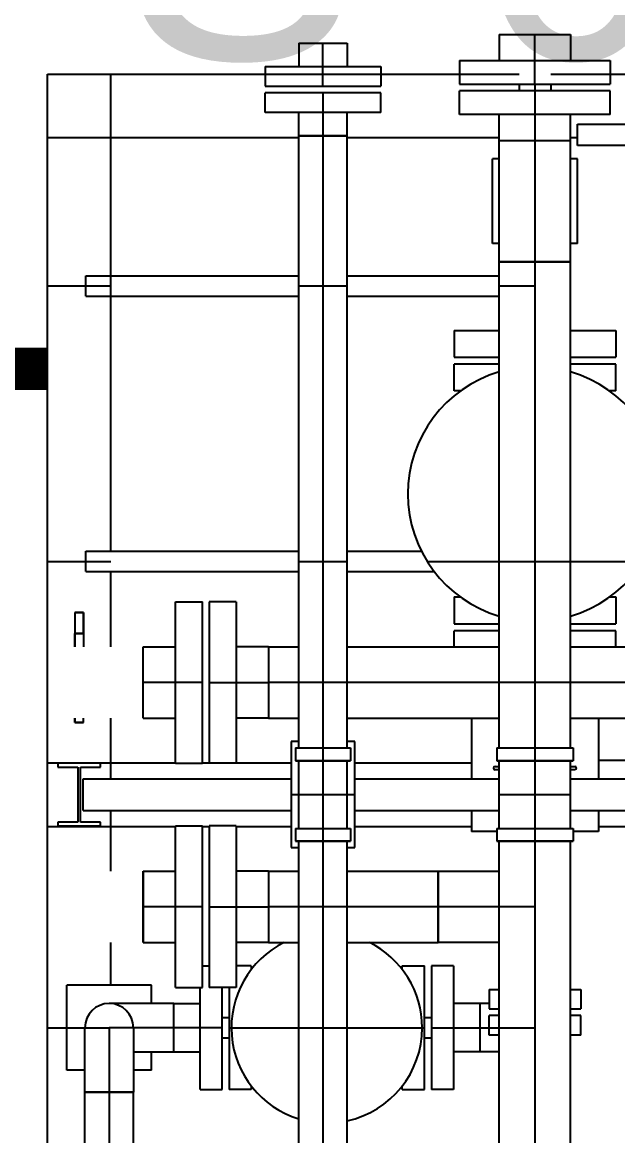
# Model space of a CAD drawing. Header units: inches. Extents: x 517790 to 538444, y 301815 to 302461.
# Drawn here: x 517880.951 to 517882.277, y 302333.928 to 302336.408 of the extents above; entities that cross this region are included whole.
import ezdxf

# ---------------------------------------------------------------- set-up
doc = ezdxf.new("R2010")
doc.units = ezdxf.units.IN
doc.header["$MEASUREMENT"] = 0
doc.layers.add('电气-接地设计-接地线', color=3, linetype='接地线')
doc.layers.add('硅胶总平面底图 工艺装置区', color=253, linetype='Continuous')
doc.styles.add('EESLTYPE', font='TXT.shx')
doc.styles.get("Standard").update_dxf_attribs({"font": 'arial.ttf'})
doc.linetypes.add('接地线', pattern='A,500,["/",EESLTYPE,S=200,R=0,X=0,Y=-100],-200,60,-200', length=960)

msp = doc.modelspace()

# ---------------------------------------------------------------- linework, layer by layer
at = {"layer": '电气-接地设计-接地线', "color": 1, "linetype": '接地线', "ltscale": 0.005, "const_width": 0.0944}
msp.add_lwpolyline([(517879.1192, 302335.6359), (517881.0072, 302335.6359)], dxfattribs=at)
at = {"layer": '硅胶总平面底图 工艺装置区', "color": 253, "linetype": 'Continuous', "lineweight": -3}
for p, q in [((517882.0133, 302336.3807), (517882.0928, 302336.3807)), ((517882.0133, 302336.3807), (517882.0133, 302336.3224)), ((517882.0133, 302336.3807), (517882.1722, 302336.3807)), ((517882.0928, 302336.2699), (517882.0928, 302336.3807)), ((517882.0928, 302336.3807), (517882.1722, 302336.3807)), ((517882.1722, 302336.3807), (517882.1722, 302336.3224)), ((517881.5668, 302336.3616), (517881.6208, 302336.3616)), ((517881.5668, 302336.3616), (517881.5668, 302336.3092)), ((517881.5668, 302336.3616), (517881.6747, 302336.3616)), ((517881.6208, 302336.2657), (517881.6208, 302336.3616)), ((517881.6208, 302336.3616), (517881.6747, 302336.3616)), ((517881.6747, 302336.3616), (517881.6747, 302336.3092)), ((517881.4919, 302336.3092), (517881.6208, 302336.3092)), ((517881.4919, 302336.3092), (517881.4919, 302336.2657)), ((517881.6208, 302336.3092), (517881.7496, 302336.3092)), ((517881.7496, 302336.3092), (517881.7496, 302336.2657)), ((517881.9249, 302336.3224), (517882.0928, 302336.3224)), ((517881.9249, 302336.3224), (517881.9249, 302336.2699)), ((517882.0928, 302336.3224), (517882.2606, 302336.3224)), ((517882.2606, 302336.3224), (517882.2606, 302336.2699)), ((517881.0072, 302336.1509), (517881.0072, 302336.2925)), ((517881.0072, 302336.2925), (517881.4919, 302336.2925)), ((517881.0072, 302336.2925), (517881.1488, 302336.2925)), ((517881.0072, 302335.0168), (517881.0072, 302336.2925)), ((517881.1488, 302335.2296), (517881.1488, 302336.2925)), ((517881.4919, 302336.2925), (517881.7496, 302336.2925)), ((517881.7496, 302336.2925), (517881.9249, 302336.2925)), ((517881.9249, 302336.2925), (517882.0574, 302336.2925)), ((517882.1282, 302336.2925), (517882.2606, 302336.2925)), ((517882.2606, 302336.2925), (517883.6503, 302336.2925)), ((517881.4919, 302336.2657), (517881.6208, 302336.2657)), ((517881.6208, 302336.2657), (517881.7496, 302336.2657)), ((517881.9249, 302336.2699), (517882.0928, 302336.2699)), ((517882.0928, 302336.2548), (517881.9249, 302336.2548)), ((517881.9249, 302336.2024), (517881.9249, 302336.2548)), ((517882.0574, 302336.2699), (517882.0574, 302336.2548)), ((517882.0928, 302336.2699), (517882.2606, 302336.2699)), ((517882.0928, 302336.2699), (517882.0928, 302336.2548)), ((517882.0928, 302336.2548), (517882.0928, 302336.1441)), ((517882.2606, 302336.2548), (517882.0928, 302336.2548)), ((517882.1282, 302336.2699), (517882.1282, 302336.2548)), ((517882.2606, 302336.2024), (517882.2606, 302336.2548)), ((517881.6208, 302336.2506), (517881.4919, 302336.2506)), ((517881.4919, 302336.2072), (517881.4919, 302336.2506)), ((517881.6208, 302336.2506), (517881.6208, 302336.1547)), ((517881.7496, 302336.2506), (517881.6208, 302336.2506)), ((517881.7496, 302336.2072), (517881.7496, 302336.2506)), ((517881.6208, 302336.2072), (517881.4919, 302336.2072)), ((517881.5668, 302336.1547), (517881.5668, 302336.2072)), ((517881.7496, 302336.2072), (517881.6208, 302336.2072)), ((517881.6747, 302336.1547), (517881.6747, 302336.2072)), ((517882.0928, 302336.2024), (517881.9249, 302336.2024)), ((517882.0133, 302336.1441), (517882.0133, 302336.2024)), ((517882.2606, 302336.2024), (517882.0928, 302336.2024)), ((517882.1722, 302336.1441), (517882.1722, 302336.2024)), ((517882.1872, 302336.1334), (517882.1872, 302336.1806)), ((517882.1872, 302336.1806), (517882.313, 302336.1806)), ((517881.6208, 302336.1547), (517881.5668, 302336.1547)), ((517881.5668, 302336.1547), (517881.6747, 302336.1547)), ((517881.5668, 302334.7915), (517881.5668, 302336.1547)), ((517881.6747, 302336.1547), (517881.6208, 302336.1547)), ((517881.6208, 302336.1547), (517881.6208, 302334.7915)), ((517881.6747, 302334.7915), (517881.6747, 302336.1547)), ((517881.0072, 302336.1509), (517881.5668, 302336.1509)), ((517881.6747, 302336.1509), (517882.0133, 302336.1509)), ((517882.0928, 302336.1441), (517882.0133, 302336.1441)), ((517882.1722, 302336.144), (517882.0133, 302336.144)), ((517882.0133, 302335.8745), (517882.0133, 302336.144)), ((517882.0574, 302336.1441), (517882.0574, 302336.144)), ((517882.0928, 302336.1441), (517882.0928, 302336.144)), ((517882.1722, 302336.1441), (517882.0928, 302336.1441)), ((517882.0928, 302336.144), (517882.0928, 302335.8745)), ((517882.1282, 302336.1441), (517882.1282, 302336.144)), ((517882.1722, 302336.1509), (517882.1872, 302336.1509)), ((517882.1722, 302335.8745), (517882.1722, 302336.144)), ((517882.313, 302336.1334), (517882.1872, 302336.1334)), ((517881.9984, 302335.9149), (517881.9984, 302336.1037)), ((517882.0133, 302336.1037), (517881.9984, 302336.1037)), ((517882.1872, 302336.1037), (517882.1722, 302336.1037)), ((517882.1872, 302335.9149), (517882.1872, 302336.1037)), ((517882.0133, 302335.9149), (517881.9984, 302335.9149)), ((517882.1872, 302335.9149), (517882.1722, 302335.9149)), ((517882.1722, 302335.8745), (517882.0133, 302335.8745)), ((517882.0133, 302335.8745), (517882.1722, 302335.8745)), ((517882.0133, 302334.7915), (517882.0133, 302335.8745)), ((517882.0928, 302335.8746), (517882.0928, 302335.8746)), ((517882.0928, 302335.8745), (517882.0928, 302335.8746)), ((517882.0928, 302335.8745), (517882.0928, 302334.7915)), ((517882.1722, 302334.7915), (517882.1722, 302335.8745)), ((517881.0932, 302335.8432), (517881.5668, 302335.8432)), ((517881.0932, 302335.7978), (517881.0932, 302335.8432)), ((517881.6747, 302335.8432), (517882.0133, 302335.8432)), ((517881.0072, 302335.8205), (517881.1488, 302335.8205)), ((517881.5668, 302335.8205), (517881.6747, 302335.8205)), ((517882.0133, 302335.8205), (517882.0928, 302335.8205)), ((517881.0932, 302335.7978), (517881.5668, 302335.7978)), ((517881.6747, 302335.7978), (517882.0133, 302335.7978)), ((517881.9129, 302335.7216), (517882.0133, 302335.7216)), ((517881.9129, 302335.7216), (517881.9129, 302335.6616)), ((517882.1722, 302335.7216), (517882.2726, 302335.7216)), ((517882.2726, 302335.7216), (517882.2726, 302335.6616)), ((517881.9129, 302335.6616), (517882.0133, 302335.6616)), ((517882.1722, 302335.6616), (517882.2726, 302335.6616)), ((517882.0133, 302335.6465), (517881.9129, 302335.6465)), ((517881.9129, 302335.5866), (517881.9129, 302335.6465)), ((517882.2726, 302335.6465), (517882.1722, 302335.6465)), ((517882.2726, 302335.5866), (517882.2726, 302335.6465)), ((517881.9267, 302335.5866), (517881.9129, 302335.5866)), ((517882.2726, 302335.5866), (517882.2588, 302335.5866)), ((517881.0932, 302335.1842), (517881.0932, 302335.2296)), ((517881.0932, 302335.2296), (517881.5668, 302335.2296)), ((517881.6747, 302335.2296), (517881.8399, 302335.2296)), ((517881.0072, 302335.2069), (517881.1488, 302335.2069)), ((517881.5668, 302335.2069), (517881.6747, 302335.2069)), ((517881.8527, 302335.2069), (517882.0928, 302335.2069)), ((517882.0928, 302335.2069), (517882.3445, 302335.2069)), ((517881.0932, 302335.1842), (517881.5668, 302335.1842)), ((517881.1488, 302335.0168), (517881.1488, 302335.1842)), ((517881.6747, 302335.1842), (517881.8685, 302335.1842)), ((517881.2924, 302334.9374), (517881.2924, 302335.1172)), ((517881.2924, 302335.1172), (517881.3524, 302335.1172)), ((517881.3524, 302334.9374), (517881.3524, 302335.1172)), ((517881.3675, 302335.1172), (517881.3675, 302334.9374)), ((517881.4274, 302335.1172), (517881.3675, 302335.1172)), ((517881.4274, 302335.1172), (517881.4274, 302334.9374)), ((517881.9129, 302335.1278), (517881.9267, 302335.1278)), ((517881.9129, 302335.1278), (517881.9129, 302335.0678)), ((517882.2588, 302335.1278), (517882.2726, 302335.1278)), ((517882.2726, 302335.1278), (517882.2726, 302335.0678)), ((517881.0874, 302335.0936), (517881.0685, 302335.0936)), ((517881.0685, 302335.0936), (517881.0874, 302335.0936)), ((517881.0685, 302335.0936), (517881.0685, 302335.0464)), ((517881.0685, 302335.0936), (517881.0685, 302335.0464)), ((517881.0874, 302335.0464), (517881.0874, 302335.0936)), ((517881.0874, 302335.0936), (517881.0874, 302335.0464)), ((517881.9129, 302335.0678), (517882.0133, 302335.0678)), ((517882.1722, 302335.0678), (517882.2726, 302335.0678)), ((517881.0685, 302335.0464), (517881.0874, 302335.0464)), ((517881.0874, 302335.0464), (517881.0685, 302335.0464)), ((517881.0685, 302335.0168), (517881.0685, 302335.0464)), ((517881.0685, 302335.0464), (517881.0685, 302335.0168)), ((517881.0874, 302335.0464), (517881.0685, 302335.0464)), ((517881.0874, 302335.0464), (517881.0874, 302335.0168)), ((517881.0874, 302335.0464), (517881.0874, 302335.0168)), ((517882.0133, 302335.0527), (517881.9129, 302335.0527)), ((517881.9129, 302335.0168), (517881.9129, 302335.0527)), ((517882.2726, 302335.0527), (517882.1722, 302335.0527)), ((517882.2726, 302335.0168), (517882.2726, 302335.0527)), ((517881.0072, 302334.858), (517881.0072, 302335.0168)), ((517881.2205, 302334.9374), (517881.2205, 302335.0168)), ((517881.2205, 302335.0168), (517881.2924, 302335.0168)), ((517881.2205, 302334.858), (517881.2205, 302335.0168)), ((517881.4994, 302335.0168), (517881.4274, 302335.0168)), ((517881.4994, 302335.0168), (517881.4994, 302334.858)), ((517881.4994, 302335.0168), (517881.5668, 302335.0168)), ((517881.4994, 302335.0168), (517881.4994, 302334.9374)), ((517881.6747, 302335.0168), (517882.0133, 302335.0168)), ((517882.1722, 302335.0168), (517882.349, 302335.0168)), ((517881.3524, 302334.9374), (517881.2205, 302334.9374)), ((517881.2205, 302334.858), (517881.2205, 302334.9374)), ((517881.2924, 302334.7576), (517881.2924, 302334.9374)), ((517881.3524, 302334.7576), (517881.3524, 302334.9374)), ((517881.3675, 302334.9374), (517881.4994, 302334.9374)), ((517881.3675, 302334.9374), (517881.3675, 302334.7576)), ((517881.4274, 302334.9374), (517881.4274, 302334.7576)), ((517881.5668, 302334.9374), (517881.4994, 302334.9374)), ((517881.4994, 302334.9374), (517881.4994, 302334.858)), ((517881.6747, 302334.9374), (517881.5668, 302334.9374)), ((517882.0133, 302334.9374), (517881.6747, 302334.9374)), ((517882.1722, 302334.9374), (517882.0133, 302334.9374)), ((517882.349, 302334.9374), (517882.1722, 302334.9374)), ((517881.0072, 302334.5174), (517881.0072, 302334.858)), ((517881.0685, 302334.858), (517881.0685, 302334.8482)), ((517881.0685, 302334.8482), (517881.0685, 302334.858)), ((517881.0685, 302334.8482), (517881.0874, 302334.8482)), ((517881.0874, 302334.8482), (517881.0685, 302334.8482)), ((517881.0874, 302334.8482), (517881.0874, 302334.858)), ((517881.0874, 302334.8482), (517881.0874, 302334.858)), ((517881.1488, 302334.7231), (517881.1488, 302334.858)), ((517881.2205, 302334.858), (517881.2924, 302334.858)), ((517881.4994, 302334.858), (517881.4274, 302334.858)), ((517881.4994, 302334.858), (517881.5668, 302334.858)), ((517881.6747, 302334.858), (517882.0133, 302334.858)), ((517881.9512, 302334.858), (517881.9512, 302334.7231)), ((517882.1722, 302334.858), (517882.349, 302334.858)), ((517882.2344, 302334.858), (517882.2344, 302334.7231)), ((517881.5668, 302334.8057), (517881.55, 302334.8057)), ((517881.5668, 302334.8057), (517881.55, 302334.8057)), ((517881.55, 302334.8057), (517881.55, 302334.5697)), ((517881.55, 302334.8057), (517881.55, 302334.5697)), ((517881.5594, 302334.7915), (517881.6208, 302334.7915)), ((517881.5594, 302334.7915), (517881.6208, 302334.7915)), ((517881.5594, 302334.7915), (517881.5594, 302334.7632)), ((517881.6208, 302334.7915), (517881.6208, 302334.7632)), ((517881.6208, 302334.7915), (517881.6821, 302334.7915)), ((517881.6208, 302334.7915), (517881.6821, 302334.7915)), ((517881.6916, 302334.8057), (517881.6747, 302334.8057)), ((517881.6916, 302334.8057), (517881.6747, 302334.8057)), ((517881.6821, 302334.7915), (517881.6821, 302334.7632)), ((517881.6916, 302334.5697), (517881.6916, 302334.8057)), ((517881.6916, 302334.5697), (517881.6916, 302334.8057)), ((517882.0078, 302334.7915), (517882.0928, 302334.7915)), ((517882.0078, 302334.7915), (517882.0928, 302334.7915)), ((517882.0078, 302334.7915), (517882.0078, 302334.7632)), ((517882.0928, 302334.7915), (517882.0928, 302334.7632)), ((517882.0928, 302334.7915), (517882.1777, 302334.7915)), ((517882.0928, 302334.7915), (517882.1777, 302334.7915)), ((517882.1777, 302334.7915), (517882.1777, 302334.7632)), ((517881.6208, 302334.7632), (517881.5594, 302334.7632)), ((517881.5594, 302334.7632), (517881.6208, 302334.7632)), ((517881.5668, 302334.6122), (517881.5668, 302334.7632)), ((517881.6208, 302334.7632), (517881.6208, 302334.6122)), ((517881.6821, 302334.7632), (517881.6208, 302334.7632)), ((517881.6208, 302334.7632), (517881.6821, 302334.7632)), ((517881.6747, 302334.6122), (517881.6747, 302334.7632)), ((517882.0928, 302334.7632), (517882.0078, 302334.7632)), ((517882.0078, 302334.7632), (517882.0928, 302334.7632)), ((517882.0133, 302334.6122), (517882.0133, 302334.7632)), ((517882.0928, 302334.7632), (517882.0928, 302334.6122)), ((517882.1777, 302334.7632), (517882.0928, 302334.7632)), ((517882.0928, 302334.7632), (517882.1777, 302334.7632)), ((517882.1722, 302334.6122), (517882.1722, 302334.7632)), ((517882.2344, 302334.7646), (517882.313, 302334.7646)), ((517881.0072, 302334.7585), (517881.2924, 302334.7585)), ((517881.0072, 302334.6169), (517881.0072, 302334.7585)), ((517881.1252, 302334.7576), (517881.0308, 302334.7576)), ((517881.0308, 302334.7576), (517881.0308, 302334.7491)), ((517881.0308, 302334.7491), (517881.0751, 302334.7491)), ((517881.0751, 302334.7491), (517881.0751, 302334.6263)), ((517881.0808, 302334.6263), (517881.0808, 302334.7491)), ((517881.0808, 302334.7491), (517881.1252, 302334.7491)), ((517881.1252, 302334.7491), (517881.1252, 302334.7576)), ((517881.2924, 302334.7576), (517881.3524, 302334.7576)), ((517881.3524, 302334.7585), (517881.3675, 302334.7585)), ((517881.4274, 302334.7576), (517881.3675, 302334.7576)), ((517881.4274, 302334.7585), (517881.55, 302334.7585)), ((517881.6916, 302334.7585), (517881.9512, 302334.7585)), ((517882.004, 302334.7506), (517882.0133, 302334.7506)), ((517882.0133, 302334.743), (517882.004, 302334.743)), ((517882.1722, 302334.7506), (517882.1815, 302334.7506)), ((517882.1815, 302334.743), (517882.1722, 302334.743)), ((517881.0871, 302334.6523), (517881.0871, 302334.7231)), ((517881.0871, 302334.7231), (517881.55, 302334.7231)), ((517881.6916, 302334.7231), (517882.0133, 302334.7231)), ((517882.1722, 302334.7231), (517882.9659, 302334.7231)), ((517881.55, 302334.6877), (517881.5668, 302334.6877)), ((517881.5668, 302334.6877), (517881.6747, 302334.6877)), ((517881.6747, 302334.6877), (517881.6916, 302334.6877)), ((517882.0133, 302334.6877), (517882.1722, 302334.6877)), ((517881.0871, 302334.6523), (517881.55, 302334.6523)), ((517881.1488, 302334.5174), (517881.1488, 302334.6523)), ((517881.6916, 302334.6523), (517882.0133, 302334.6523)), ((517881.9512, 302334.6523), (517881.9512, 302334.6052)), ((517882.1722, 302334.6523), (517882.9659, 302334.6523)), ((517882.2344, 302334.6523), (517882.2344, 302334.6052)), ((517881.0072, 302334.6169), (517881.2924, 302334.6169)), ((517881.0308, 302334.6263), (517881.0308, 302334.6178)), ((517881.0751, 302334.6263), (517881.0308, 302334.6263)), ((517881.0308, 302334.6178), (517881.1252, 302334.6178)), ((517881.1252, 302334.6263), (517881.0808, 302334.6263)), ((517881.1252, 302334.6178), (517881.1252, 302334.6263)), ((517881.2924, 302334.438), (517881.2924, 302334.6178)), ((517881.2924, 302334.6178), (517881.3524, 302334.6178)), ((517881.3524, 302334.438), (517881.3524, 302334.6178)), ((517881.3524, 302334.6169), (517881.3675, 302334.6169)), ((517881.3675, 302334.6178), (517881.3675, 302334.438)), ((517881.4274, 302334.6178), (517881.3675, 302334.6178)), ((517881.4274, 302334.6178), (517881.4274, 302334.438)), ((517881.4274, 302334.6169), (517881.55, 302334.6169)), ((517881.6916, 302334.6169), (517881.9512, 302334.6169)), ((517882.2344, 302334.6169), (517882.313, 302334.6169)), ((517881.5594, 302334.6122), (517881.6208, 302334.6122)), ((517881.5594, 302334.6122), (517881.6208, 302334.6122)), ((517881.5594, 302334.6122), (517881.5594, 302334.5839)), ((517881.6208, 302334.6122), (517881.6208, 302334.5839)), ((517881.6208, 302334.6122), (517881.6821, 302334.6122)), ((517881.6208, 302334.6122), (517881.6821, 302334.6122)), ((517881.6821, 302334.6122), (517881.6821, 302334.5839)), ((517882.0078, 302334.6052), (517881.9512, 302334.6052)), ((517882.0078, 302334.6122), (517882.0928, 302334.6122)), ((517882.0078, 302334.6122), (517882.0928, 302334.6122)), ((517882.0078, 302334.6122), (517882.0078, 302334.5839)), ((517882.0928, 302334.6122), (517882.0928, 302334.5839)), ((517882.0928, 302334.6122), (517882.1777, 302334.6122)), ((517882.0928, 302334.6122), (517882.1777, 302334.6122)), ((517882.1777, 302334.6122), (517882.1777, 302334.5839)), ((517882.2344, 302334.6052), (517882.1777, 302334.6052)), ((517881.55, 302334.5697), (517881.5668, 302334.5697)), ((517881.55, 302334.5697), (517881.5668, 302334.5697)), ((517881.6208, 302334.5839), (517881.5594, 302334.5839)), ((517881.5594, 302334.5839), (517881.6208, 302334.5839)), ((517881.5668, 302333.6537), (517881.5668, 302334.5839)), ((517881.6208, 302334.5839), (517881.6208, 302333.6537)), ((517881.6821, 302334.5839), (517881.6208, 302334.5839)), ((517881.6208, 302334.5839), (517881.6821, 302334.5839)), ((517881.6747, 302333.6537), (517881.6747, 302334.5839)), ((517881.6747, 302334.5697), (517881.6916, 302334.5697)), ((517881.6747, 302334.5697), (517881.6916, 302334.5697)), ((517882.0928, 302334.5839), (517882.0078, 302334.5839)), ((517882.0078, 302334.5839), (517882.0928, 302334.5839)), ((517882.0133, 302333.3593), (517882.0133, 302334.5839)), ((517882.0928, 302334.5839), (517882.0928, 302333.3593)), ((517882.1777, 302334.5839), (517882.0928, 302334.5839)), ((517882.0928, 302334.5839), (517882.1777, 302334.5839)), ((517882.1722, 302333.3593), (517882.1722, 302334.5839)), ((517881.0072, 302334.3586), (517881.0072, 302334.5174)), ((517881.2205, 302334.5174), (517881.2205, 302334.3586)), ((517881.2205, 302334.438), (517881.2205, 302334.5174)), ((517881.2205, 302334.5174), (517881.2924, 302334.5174)), ((517881.4994, 302334.5174), (517881.4274, 302334.5174)), ((517881.4994, 302334.5174), (517881.4994, 302334.3586)), ((517881.4994, 302334.5174), (517881.5668, 302334.5174)), ((517881.4994, 302334.5174), (517881.4994, 302334.438)), ((517881.6747, 302334.5174), (517881.877, 302334.5174)), ((517881.877, 302334.5174), (517881.877, 302334.3586)), ((517881.877, 302334.3586), (517881.877, 302334.5174)), ((517881.877, 302334.5174), (517882.0133, 302334.5174)), ((517881.3524, 302334.438), (517881.2205, 302334.438)), ((517881.2205, 302334.3586), (517881.2205, 302334.438)), ((517881.2924, 302334.2582), (517881.2924, 302334.438)), ((517881.3524, 302334.2582), (517881.3524, 302334.438)), ((517881.3675, 302334.438), (517881.4994, 302334.438)), ((517881.3675, 302334.438), (517881.3675, 302334.2582)), ((517881.4274, 302334.438), (517881.4274, 302334.2582)), ((517881.5668, 302334.438), (517881.4994, 302334.438)), ((517881.4994, 302334.438), (517881.4994, 302334.3586)), ((517881.6747, 302334.438), (517881.5668, 302334.438)), ((517881.877, 302334.438), (517881.6747, 302334.438)), ((517881.877, 302334.438), (517881.877, 302334.438)), ((517881.877, 302334.438), (517881.877, 302334.438)), ((517882.0133, 302334.438), (517881.877, 302334.438)), ((517882.0928, 302334.438), (517882.0133, 302334.438)), ((517881.0072, 302332.2792), (517881.0072, 302334.3586)), ((517881.1488, 302334.2629), (517881.1488, 302334.3586)), ((517881.2205, 302334.3586), (517881.2924, 302334.3586)), ((517881.4994, 302334.3586), (517881.4274, 302334.3586)), ((517881.4994, 302334.3586), (517881.5668, 302334.3586)), ((517881.6747, 302334.3586), (517881.877, 302334.3586)), ((517882.0133, 302334.3586), (517881.877, 302334.3586)), ((517881.3524, 302334.3064), (517881.3675, 302334.3064)), ((517881.4612, 302334.3064), (517881.4274, 302334.3064)), ((517881.4612, 302334.3064), (517881.4612, 302334.2983)), ((517881.7975, 302334.2983), (517881.7975, 302334.3064)), ((517881.7975, 302334.3064), (517881.847, 302334.3064)), ((517881.847, 302334.1685), (517881.847, 302334.3064)), ((517881.8621, 302334.3064), (517881.8621, 302334.1685)), ((517881.9115, 302334.3064), (517881.8621, 302334.3064)), ((517881.9115, 302334.3064), (517881.9115, 302334.1685)), ((517881.2393, 302334.2629), (517881.0505, 302334.2629)), ((517881.0505, 302334.0741), (517881.0505, 302334.2629)), ((517881.2393, 302334.2225), (517881.2393, 302334.2629)), ((517881.2924, 302334.2582), (517881.3524, 302334.2582)), ((517881.3472, 302334.1685), (517881.3472, 302334.2582)), ((517881.4274, 302334.2582), (517881.3675, 302334.2582)), ((517881.3967, 302334.1685), (517881.3967, 302334.2582)), ((517881.4118, 302334.2582), (517881.4118, 302334.1685)), ((517881.9908, 302334.2539), (517882.0133, 302334.2539)), ((517881.9908, 302334.2539), (517881.9908, 302334.2104)), ((517882.1722, 302334.2539), (517882.1947, 302334.2539)), ((517882.1947, 302334.2539), (517882.1947, 302334.2104)), ((517881.2888, 302334.2225), (517881.1449, 302334.2225)), ((517881.2888, 302334.1685), (517881.2888, 302334.2225)), ((517881.2888, 302334.1685), (517881.2888, 302334.2225)), ((517881.2888, 302334.2225), (517881.3472, 302334.2225)), ((517881.97, 302334.2225), (517881.9115, 302334.2225)), ((517881.97, 302334.2225), (517881.97, 302334.1685)), ((517881.97, 302334.2225), (517881.97, 302334.1146)), ((517881.9908, 302334.2225), (517881.97, 302334.2225)), ((517881.9908, 302334.2104), (517882.0133, 302334.2104)), ((517882.0133, 302334.1953), (517881.9908, 302334.1953)), ((517881.9908, 302334.1519), (517881.9908, 302334.1953)), ((517882.1722, 302334.2104), (517882.1947, 302334.2104)), ((517882.1947, 302334.1953), (517882.1722, 302334.1953)), ((517882.1947, 302334.1519), (517882.1947, 302334.1953)), ((517881.0072, 302334.1685), (517881.1449, 302334.1685)), ((517881.091, 302334.0246), (517881.091, 302334.1685)), ((517881.1989, 302334.1685), (517881.1449, 302334.1685)), ((517881.1449, 302334.1685), (517881.1449, 302334.0246)), ((517881.2888, 302334.1685), (517881.1989, 302334.1685)), ((517881.1989, 302334.1685), (517881.1989, 302334.0246)), ((517881.2888, 302334.1685), (517881.2888, 302334.1685)), ((517881.2888, 302334.1685), (517881.2888, 302334.1685)), ((517881.2888, 302334.1146), (517881.2888, 302334.1685)), ((517881.3967, 302334.1685), (517881.2888, 302334.1685)), ((517881.2888, 302334.1146), (517881.2888, 302334.1685)), ((517881.3472, 302334.0306), (517881.3472, 302334.1685)), ((517881.3967, 302334.1912), (517881.4118, 302334.1912)), ((517881.3967, 302334.0306), (517881.3967, 302334.1685)), ((517881.4118, 302334.1685), (517881.4118, 302334.0306)), ((517881.4118, 302334.1685), (517881.847, 302334.1685)), ((517881.847, 302334.1912), (517881.8621, 302334.1912)), ((517881.847, 302334.0306), (517881.847, 302334.1685)), ((517881.8621, 302334.1685), (517881.97, 302334.1685)), ((517881.8621, 302334.1685), (517881.8621, 302334.0306)), ((517881.9115, 302334.1685), (517881.9115, 302334.0306)), ((517881.97, 302334.1912), (517881.97, 302334.1912)), ((517881.97, 302334.1685), (517881.97, 302334.1146)), ((517881.97, 302334.1685), (517881.97, 302334.1685)), ((517881.97, 302334.1685), (517881.9908, 302334.1685)), ((517881.9908, 302334.1685), (517882.0928, 302334.1685)), ((517881.3967, 302334.1458), (517881.4118, 302334.1458)), ((517881.847, 302334.1458), (517881.8621, 302334.1458)), ((517881.97, 302334.1458), (517881.97, 302334.1458)), ((517882.0133, 302334.1519), (517881.9908, 302334.1519)), ((517882.1947, 302334.1519), (517882.1722, 302334.1519)), ((517881.1989, 302334.1146), (517881.2888, 302334.1146)), ((517881.2393, 302334.0741), (517881.2393, 302334.1146)), ((517881.2888, 302334.1146), (517881.3472, 302334.1146)), ((517881.97, 302334.1146), (517881.9115, 302334.1146)), ((517882.0133, 302334.1146), (517881.97, 302334.1146)), ((517881.091, 302334.0741), (517881.0505, 302334.0741)), ((517881.2393, 302334.0741), (517881.1989, 302334.0741)), ((517881.1989, 302334.0246), (517881.091, 302334.0246)), ((517881.091, 302334.0246), (517881.1989, 302334.0246)), ((517881.091, 302332.0068), (517881.091, 302334.0246)), ((517881.1449, 302334.0246), (517881.1449, 302334.0247)), ((517881.1449, 302334.0246), (517881.1449, 302334.0246)), ((517881.1449, 302334.0246), (517881.1449, 302332.0068)), ((517881.1989, 302332.0068), (517881.1989, 302334.0246)), ((517881.3472, 302334.0306), (517881.3967, 302334.0306)), ((517881.4612, 302334.0306), (517881.4118, 302334.0306)), ((517881.4612, 302334.0387), (517881.4612, 302334.0306)), ((517881.7975, 302334.0306), (517881.7975, 302334.0387)), ((517881.7975, 302334.0306), (517881.847, 302334.0306)), ((517881.9115, 302334.0306), (517881.8621, 302334.0306))]:
    msp.add_line(p, q, dxfattribs=at)
for centre, radius, start, end in [((517882.0928, 302335.3572), 0.2832, 106.2876, 253.7124), ((517882.0928, 302335.3572), 0.2832, 286.2876, 73.7124), ((517882.004, 302334.7468), 0.00378, 90, 270), ((517882.1815, 302334.7468), 0.00378, 270, 90), ((517881.6294, 302334.1685), 0.2124, 116.501, 252.8619), ((517881.6294, 302334.1685), 0.2124, 0, 63.499), ((517881.1449, 302334.1685), 0.0539, 90, 180), ((517881.1449, 302334.1685), 0.0539, 0, 180), ((517881.1449, 302334.1685), 0.0539, 0, 90), ((517881.6294, 302334.1685), 0.2124, 282.3172, 0)]:
    msp.add_arc(centre, radius, start, end, dxfattribs=at)

# ---------------------------------------------------------------- texts
at = {"layer": '硅胶总平面底图 工艺装置区', "color": 9, "linetype": 'Continuous', "lineweight": 20}
msp.add_text('S-0402', height=0.5664, dxfattribs=at).set_placement((517881.1738, 302336.3257))

doc.saveas('drawing.dxf')
